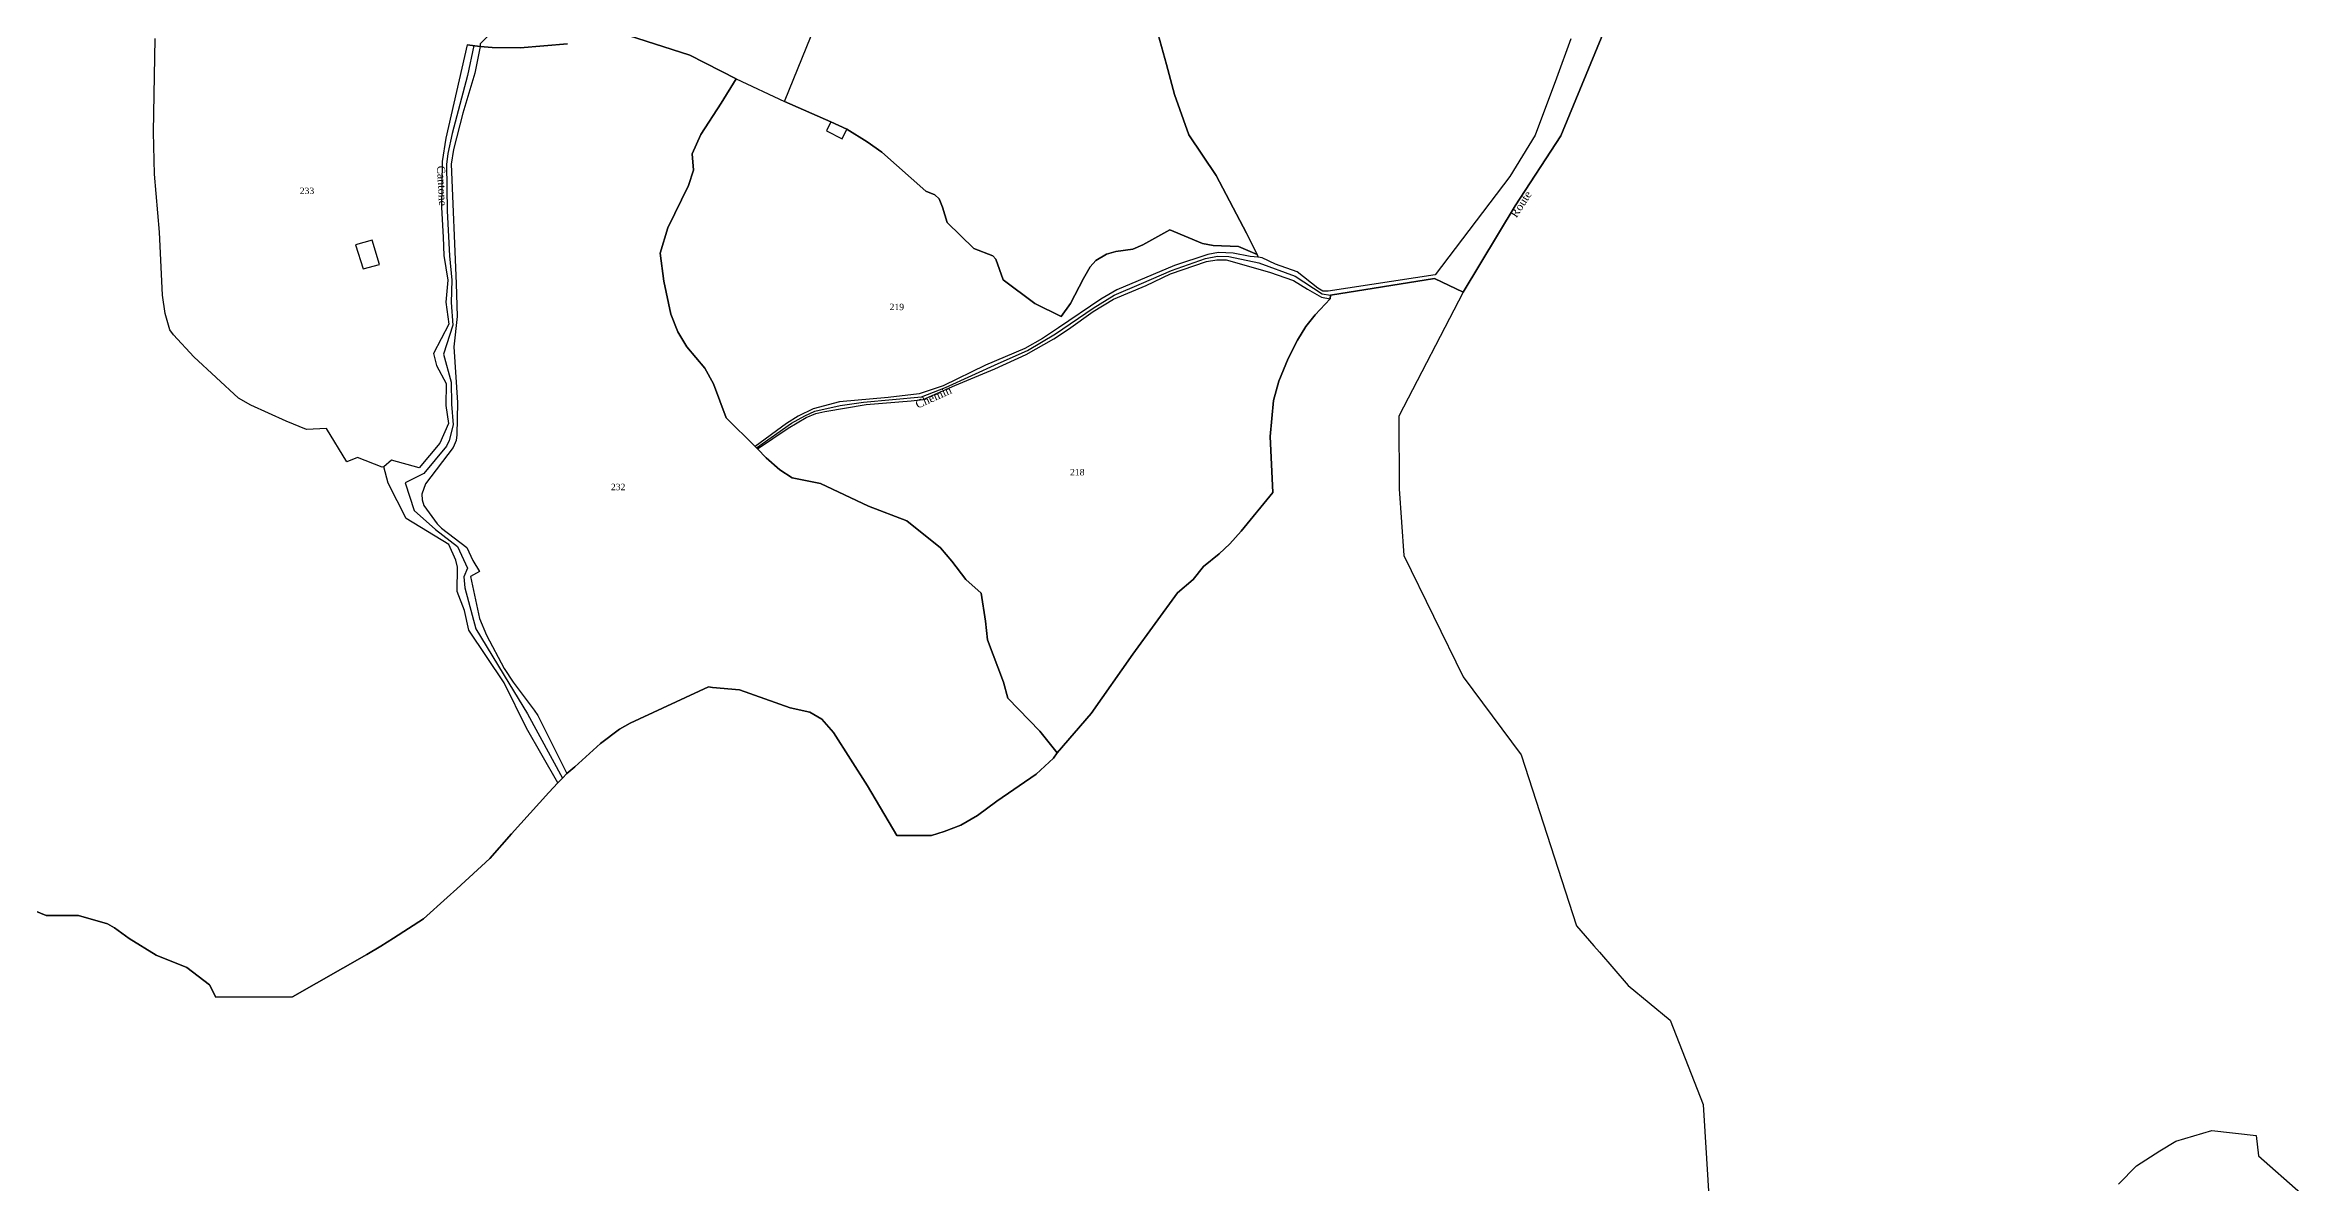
# Model space of a CAD drawing. Extents: x 1205702 to 1209329, y 6150197 to 6152796.
# Drawn here: x 1208270 to 1208975, y 6151161 to 6151516 of the extents above; entities that cross this region are included whole.
import ezdxf

# ---------------------------------------------------------------- set-up
doc = ezdxf.new("R2010")
doc.units = 0
doc.linetypes.add('CONTINU', pattern=[0])
for name, color, linetype in [('1LIEUDIT', 7, 'CONTINU'), ('1PARCELLE', 7, 'CONTINU'), ('1SECTION', 7, 'CONTINU'), ('1SUBDSECT', 7, 'CONTINU'), ('1ZONCOMM', 7, 'CONTINU'), ('3CHEMIN', 7, 'CONTINU'), ('3FISCLINE', 7, 'CONTINUOUS'), ('3PARCELLETEX', 7, 'CONTINU'), ('3ZONCOMMTEX', 7, 'CONTINU')]:
    doc.layers.add(name, color=color, linetype=linetype)
doc.styles.get("Standard").update_dxf_attribs({"font": 'Times New Roman'})

msp = doc.modelspace()

# ---------------------------------------------------------------- linework, layer by layer
at = {"layer": '1LIEUDIT'}
for points in [[(1208769.43, 6151550.62), (1208743.54, 6151487.77), (1208729.22, 6151465.9), (1208713.01, 6151438.89), (1208704.02, 6151443.18), (1208671.55, 6151438.01), (1208671.5, 6151436.81), (1208666.76, 6151431.88), (1208663.9, 6151428.17), (1208661.22, 6151423.89), (1208658.34, 6151418.21), (1208655.43, 6151411.08), (1208653.8, 6151405.07), (1208652.76, 6151393.87), (1208653.59, 6151376.34), (1208643.67, 6151364.29), (1208640.14, 6151360.31), (1208636.79, 6151357.22), (1208631.87, 6151353.24), (1208628.66, 6151349.17), (1208623.74, 6151345.02), (1208609.85, 6151325.81), (1208596.76, 6151307.34), (1208586.16, 6151295.04), (1208580.79, 6151301.8), (1208570.77, 6151312.09), (1208569.39, 6151317.1), (1208564.46, 6151330.3), (1208563.77, 6151336.1), (1208562.4, 6151344.86), (1208557.62, 6151349.13), (1208553.23, 6151354.89), (1208549.78, 6151359.04), (1208539.25, 6151367.51), (1208527.24, 6151372.03), (1208512.22, 6151379.16), (1208503.36, 6151380.95), (1208499.52, 6151383.4), (1208495.3, 6151387.16), (1208492.62, 6151389.94), (1208492.62, 6151389.94), (1208491.88, 6151390.67), (1208482.76, 6151399.71), (1208478.83, 6151410.25), (1208476.16, 6151415.16), (1208470.48, 6151421.82), (1208467.74, 6151426.55), (1208465.55, 6151432.08), (1208463.29, 6151442.38), (1208462.2, 6151451.09), (1208464.59, 6151459.02), (1208470.99, 6151472.26), (1208472.58, 6151477.03), (1208472.13, 6151482.13), (1208474.88, 6151488.17), (1208481.23, 6151497.94), (1208485.87, 6151505.52), (1208471.46, 6151512.94), (1208452.32, 6151519.14)], [(1208452.32, 6151519.14), (1208471.46, 6151512.94), (1208485.87, 6151505.52), (1208481.23, 6151497.94), (1208474.88, 6151488.17), (1208472.13, 6151482.13), (1208472.58, 6151477.03), (1208470.99, 6151472.26), (1208464.59, 6151459.02), (1208462.2, 6151451.09), (1208463.29, 6151442.38), (1208465.55, 6151432.08), (1208467.74, 6151426.55), (1208470.48, 6151421.82), (1208476.16, 6151415.16), (1208478.83, 6151410.25), (1208482.76, 6151399.71), (1208491.88, 6151390.67), (1208492.62, 6151389.94), (1208492.62, 6151389.94), (1208495.3, 6151387.16), (1208499.52, 6151383.4), (1208503.36, 6151380.95), (1208512.22, 6151379.16), (1208527.24, 6151372.03), (1208539.25, 6151367.51), (1208549.78, 6151359.04), (1208553.23, 6151354.89), (1208557.62, 6151349.13), (1208562.4, 6151344.86), (1208563.77, 6151336.1), (1208564.46, 6151330.3), (1208569.39, 6151317.1), (1208570.77, 6151312.09), (1208580.79, 6151301.8), (1208586.16, 6151295.04), (1208585.06, 6151293.29), (1208579.6, 6151288.3), (1208567.37, 6151279.87), (1208561.28, 6151275.39), (1208556.09, 6151272.44), (1208550.89, 6151270.41), (1208546.98, 6151269.16), (1208536.07, 6151269.14), (1208526.9, 6151284.68), (1208516.32, 6151301.37), (1208512.67, 6151305.55), (1208508.91, 6151307.66), (1208502.76, 6151309.08), (1208486.93, 6151314.64), (1208478.57, 6151315.37), (1208477.29, 6151315.62), (1208452.82, 6151304.24), (1208449.52, 6151302.38), (1208443.56, 6151297.88), (1208435.51, 6151290.61), (1208433.07, 6151288.6), (1208431.62, 6151287.14), (1208430.18, 6151285.68), (1208427.43, 6151282.63), (1208415.78, 6151269.67), (1208408.93, 6151262.04), (1208398.7, 6151252.48), (1208395.63, 6151249.85), (1208388.2, 6151243.17), (1208378.9, 6151237.15), (1208374.88, 6151234.61), (1208370.56, 6151232.03), (1208347.34, 6151218.77), (1208323.43, 6151218.63), (1208321.41, 6151222.58), (1208314.27, 6151227.91), (1208304.77, 6151231.84), (1208296.34, 6151236.98), (1208291.71, 6151240.37), (1208289.55, 6151241.54), (1208280.51, 6151244.21), (1208270.33, 6151244.17), (1208265.11, 6151246.34)], [(1208401.93, 6151516.23), (1208405.94, 6151515.69), (1208409.65, 6151515.34), (1208418.39, 6151515.27), (1208433.19, 6151516.49)], [(1208433.19, 6151516.49), (1208418.39, 6151515.27), (1208409.65, 6151515.34), (1208405.94, 6151515.69), (1208401.93, 6151516.23)]]:
    msp.add_lwpolyline(points, dxfattribs=at)
at = {"layer": '1PARCELLE'}
for points in [[(1208452.32, 6151519.14), (1208471.46, 6151512.94), (1208485.87, 6151505.52), (1208485.87, 6151505.52), (1208501, 6151498.47), (1208518.8, 6151542.46)], [(1208616.12, 6151525), (1208620.38, 6151510.09), (1208622.83, 6151500.7), (1208627.31, 6151488.09), (1208635.8, 6151475.37), (1208645.32, 6151457.3), (1208648.68, 6151450.64), (1208648.68, 6151450.64), (1208642.82, 6151453.16), (1208634.95, 6151453.51), (1208631.63, 6151454.09), (1208621.37, 6151458.4), (1208612.92, 6151453.66), (1208609.83, 6151452.4), (1208604.48, 6151451.58), (1208601.59, 6151450.76), (1208598.28, 6151448.77), (1208596.47, 6151446.88), (1208594.37, 6151443.22), (1208590.33, 6151435.41), (1208587.44, 6151431.27), (1208579.17, 6151435.36), (1208569.35, 6151442.81), (1208567.07, 6151449.22), (1208566.04, 6151450.24), (1208560.17, 6151452.51), (1208551.8, 6151460.73), (1208550.36, 6151465.5), (1208549.34, 6151468.1), (1208548.02, 6151469.32), (1208545.2, 6151470.52), (1208531.43, 6151482.62), (1208526.82, 6151485.93), (1208520.47, 6151489.8), (1208515.45, 6151492.17), (1208501, 6151498.47), (1208518.8, 6151542.46)], [(1208746.62, 6151518.01), (1208742.17, 6151505.82), (1208735.51, 6151487.93), (1208727.58, 6151475.06), (1208704.26, 6151444.33), (1208670.84, 6151439.23), (1208669.12, 6151439.2), (1208667.64, 6151440.15), (1208667.64, 6151440.15), (1208661.14, 6151445.32), (1208654.37, 6151447.66), (1208650.26, 6151449.64), (1208648.99, 6151449.8), (1208648.68, 6151450.64), (1208645.32, 6151457.3), (1208635.8, 6151475.37), (1208627.31, 6151488.09), (1208622.83, 6151500.7), (1208620.38, 6151510.09), (1208616.12, 6151525)], [(1208265.11, 6151246.34), (1208270.33, 6151244.17), (1208280.51, 6151244.21), (1208289.55, 6151241.54), (1208291.71, 6151240.37), (1208296.34, 6151236.98), (1208304.77, 6151231.84), (1208314.27, 6151227.91), (1208321.41, 6151222.58), (1208323.43, 6151218.63), (1208347.34, 6151218.77), (1208370.56, 6151232.03), (1208374.88, 6151234.61), (1208378.9, 6151237.15), (1208388.2, 6151243.17), (1208395.63, 6151249.85), (1208398.7, 6151252.48), (1208408.93, 6151262.04), (1208415.78, 6151269.67), (1208427.43, 6151282.63), (1208430.18, 6151285.68), (1208420.4, 6151302.69), (1208413.47, 6151316.83), (1208402.44, 6151333.28), (1208401.08, 6151339.42), (1208398.74, 6151345.43), (1208398.91, 6151352.96), (1208398.32, 6151355.18), (1208396.19, 6151360.14), (1208382.88, 6151368.18), (1208377.22, 6151379.23), (1208375.81, 6151384.34), (1208375.32, 6151384.28), (1208367.67, 6151387.24), (1208364.26, 6151385.96), (1208357.99, 6151396.33), (1208351.69, 6151396.06), (1208345.3, 6151398.59), (1208334.29, 6151403.66), (1208330.5, 6151405.8), (1208316.54, 6151418.68), (1208310.17, 6151425.63), (1208309.03, 6151427.15), (1208307.55, 6151432.22), (1208306.68, 6151438.01), (1208305.8, 6151457.71), (1208304.17, 6151475.79), (1208303.89, 6151488.95), (1208304.42, 6151518.18)], [(1208401.93, 6151516.23), (1208395.2, 6151487.01), (1208394.09, 6151479.78), (1208393.88, 6151465.33), (1208394.41, 6151456.07), (1208394.61, 6151450.34), (1208395.82, 6151442.69), (1208395.2, 6151435.81), (1208396.19, 6151428.87), (1208391.34, 6151419.74), (1208392.28, 6151416.03), (1208395.31, 6151410.39), (1208395.21, 6151403.56), (1208396.07, 6151397.88), (1208393.4, 6151391.71), (1208386.88, 6151384.09), (1208378.27, 6151386.47), (1208375.81, 6151384.34), (1208375.32, 6151384.28), (1208367.67, 6151387.24), (1208364.26, 6151385.96), (1208357.99, 6151396.33), (1208351.69, 6151396.06), (1208345.3, 6151398.59), (1208334.29, 6151403.66), (1208330.5, 6151405.8), (1208316.54, 6151418.68), (1208310.17, 6151425.63), (1208309.03, 6151427.15), (1208307.55, 6151432.22), (1208306.68, 6151438.01), (1208305.8, 6151457.71), (1208304.17, 6151475.79), (1208303.89, 6151488.95), (1208304.42, 6151518.18)], [(1208433.19, 6151516.49), (1208418.39, 6151515.27), (1208409.65, 6151515.34), (1208405.94, 6151515.69), (1208404.33, 6151507.28), (1208400.49, 6151494.85), (1208397.6, 6151483.5), (1208396.91, 6151478.89), (1208398.4, 6151441.64), (1208398.75, 6151431.28), (1208397.75, 6151421.85), (1208398.82, 6151404.46), (1208398.7, 6151394.37), (1208398.46, 6151392.62), (1208397.47, 6151390.39), (1208388.83, 6151379.02), (1208387.77, 6151375.84), (1208387.82, 6151374.06), (1208388.39, 6151372.3), (1208392.52, 6151366.59), (1208393.85, 6151365.17), (1208401.78, 6151359.1), (1208403.63, 6151355.06), (1208405.74, 6151351.68), (1208402.93, 6151350.09), (1208405.78, 6151336.92), (1208407.96, 6151331.76), (1208413.45, 6151321.31), (1208416.24, 6151317.09), (1208422.77, 6151308.36), (1208423.93, 6151306.62), (1208433.07, 6151288.6), (1208433.07, 6151288.6), (1208435.51, 6151290.61), (1208443.56, 6151297.88), (1208449.52, 6151302.38), (1208452.82, 6151304.24), (1208477.29, 6151315.62), (1208478.57, 6151315.37), (1208486.93, 6151314.64), (1208502.76, 6151309.08), (1208508.91, 6151307.66), (1208512.67, 6151305.55), (1208516.32, 6151301.37), (1208526.9, 6151284.68), (1208536.07, 6151269.14), (1208546.98, 6151269.16), (1208550.89, 6151270.41), (1208556.09, 6151272.44), (1208561.28, 6151275.39), (1208567.37, 6151279.87), (1208579.6, 6151288.3), (1208585.06, 6151293.29), (1208586.16, 6151295.04), (1208580.79, 6151301.8), (1208570.77, 6151312.09), (1208569.39, 6151317.1), (1208564.46, 6151330.3), (1208563.77, 6151336.1), (1208562.4, 6151344.86), (1208557.62, 6151349.13), (1208553.23, 6151354.89), (1208549.78, 6151359.04), (1208539.25, 6151367.51), (1208527.24, 6151372.03), (1208512.22, 6151379.16), (1208503.36, 6151380.95), (1208499.52, 6151383.4), (1208495.3, 6151387.16), (1208492.62, 6151389.94), (1208491.88, 6151390.67), (1208482.76, 6151399.71), (1208478.83, 6151410.25), (1208476.16, 6151415.16), (1208470.48, 6151421.82), (1208467.74, 6151426.55), (1208465.55, 6151432.08), (1208463.29, 6151442.38), (1208462.2, 6151451.09), (1208464.59, 6151459.02), (1208470.99, 6151472.26), (1208472.58, 6151477.03), (1208472.13, 6151482.13), (1208474.88, 6151488.17), (1208481.23, 6151497.94), (1208485.87, 6151505.52), (1208471.46, 6151512.94), (1208452.32, 6151519.14)], [(1208401.93, 6151516.23), (1208405.94, 6151515.69), (1208409.65, 6151515.34), (1208418.39, 6151515.27), (1208433.19, 6151516.49)]]:
    msp.add_lwpolyline(points, dxfattribs=at)
for points in [[(1208648.68, 6151450.64), (1208648.99, 6151449.8), (1208646.44, 6151450.04), (1208641.17, 6151451.06), (1208636.62, 6151451.29), (1208633.24, 6151450.71), (1208622.85, 6151447.24), (1208604.84, 6151439.63), (1208599.79, 6151436.69), (1208586.65, 6151427.81), (1208581.65, 6151424.48), (1208576.05, 6151421.28), (1208563.81, 6151416.07), (1208550.57, 6151409.62), (1208543.06, 6151407.15), (1208533.39, 6151406.01), (1208518.21, 6151404.66), (1208510.01, 6151402.44), (1208505.23, 6151400.18), (1208501.62, 6151397.86), (1208491.88, 6151390.67), (1208482.76, 6151399.71), (1208478.83, 6151410.25), (1208476.16, 6151415.16), (1208470.48, 6151421.82), (1208467.74, 6151426.55), (1208465.55, 6151432.08), (1208463.29, 6151442.38), (1208462.2, 6151451.09), (1208464.59, 6151459.02), (1208470.99, 6151472.26), (1208472.58, 6151477.03), (1208472.13, 6151482.13), (1208474.88, 6151488.17), (1208481.23, 6151497.94), (1208485.87, 6151505.52), (1208501, 6151498.47), (1208515.45, 6151492.17), (1208520.47, 6151489.8), (1208526.82, 6151485.93), (1208531.43, 6151482.62), (1208545.2, 6151470.52), (1208548.02, 6151469.32), (1208549.34, 6151468.1), (1208550.36, 6151465.5), (1208551.8, 6151460.73), (1208560.17, 6151452.51), (1208566.04, 6151450.24), (1208567.07, 6151449.22), (1208569.35, 6151442.81), (1208579.17, 6151435.36), (1208587.44, 6151431.27), (1208590.33, 6151435.41), (1208594.37, 6151443.22), (1208596.47, 6151446.88), (1208598.28, 6151448.77), (1208601.59, 6151450.76), (1208604.48, 6151451.58), (1208609.83, 6151452.4), (1208612.92, 6151453.66), (1208621.37, 6151458.4), (1208631.63, 6151454.09), (1208634.95, 6151453.51), (1208642.82, 6151453.16), (1208648.68, 6151450.64)], [(1208671.5, 6151436.81), (1208666.76, 6151431.88), (1208663.9, 6151428.17), (1208661.22, 6151423.89), (1208658.34, 6151418.21), (1208655.43, 6151411.08), (1208653.8, 6151405.07), (1208652.76, 6151393.87), (1208653.59, 6151376.34), (1208643.67, 6151364.29), (1208640.14, 6151360.31), (1208636.79, 6151357.22), (1208631.87, 6151353.24), (1208628.66, 6151349.17), (1208623.74, 6151345.02), (1208609.85, 6151325.81), (1208596.76, 6151307.34), (1208586.16, 6151295.04), (1208580.79, 6151301.8), (1208570.77, 6151312.09), (1208569.39, 6151317.1), (1208564.46, 6151330.3), (1208563.77, 6151336.1), (1208562.4, 6151344.86), (1208557.62, 6151349.13), (1208553.23, 6151354.89), (1208549.78, 6151359.04), (1208539.25, 6151367.51), (1208527.24, 6151372.03), (1208512.22, 6151379.16), (1208503.36, 6151380.95), (1208499.52, 6151383.4), (1208495.3, 6151387.16), (1208492.62, 6151389.94), (1208502.15, 6151396.39), (1208507.81, 6151399.74), (1208510.84, 6151401.03), (1208513.6, 6151401.62), (1208526.55, 6151403.83), (1208540.61, 6151404.92), (1208544.35, 6151405.41), (1208554.19, 6151409.75), (1208566.71, 6151414.96), (1208576.47, 6151419.46), (1208585.1, 6151424.33), (1208589.71, 6151427.32), (1208597.44, 6151432.92), (1208603.76, 6151436.7), (1208614.01, 6151440.98), (1208621.56, 6151444.62), (1208632.82, 6151448.45), (1208636.04, 6151449), (1208638.93, 6151449.02), (1208652.51, 6151445.2), (1208660.04, 6151442.52), (1208664.35, 6151439.88), (1208668.75, 6151437.37), (1208671.5, 6151436.81)]]:
    msp.add_lwpolyline(points, close=True, dxfattribs=at)
at = {"layer": '1SECTION'}
for points in [[(1208769.43, 6151550.62), (1208743.54, 6151487.77), (1208729.22, 6151465.9), (1208713.01, 6151438.89), (1208692.93, 6151400.2), (1208692.98, 6151377.49), (1208694.52, 6151356.64), (1208712.99, 6151318.77), (1208731.17, 6151294.33), (1208748.45, 6151240.98), (1208753.84, 6151234.74), (1208755.56, 6151232.77), (1208764.58, 6151222.33), (1208777.67, 6151211.54), (1208787.97, 6151185.18), (1208790.43, 6151144.59)], [(1208917.69, 6151160.25), (1208923.29, 6151166.04), (1208930.63, 6151170.69), (1208935.65, 6151173.69), (1208946.9, 6151177.02), (1208960.69, 6151175.48), (1208961.48, 6151169.14), (1208974.68, 6151157.43)]]:
    msp.add_lwpolyline(points, dxfattribs=at)
at = {"layer": '1SUBDSECT'}
msp.add_lwpolyline([(1208265.11, 6151246.34), (1208270.33, 6151244.17), (1208280.51, 6151244.21), (1208289.55, 6151241.54), (1208291.71, 6151240.37), (1208296.34, 6151236.98), (1208304.77, 6151231.84), (1208314.27, 6151227.91), (1208321.41, 6151222.58), (1208323.43, 6151218.63), (1208347.34, 6151218.77), (1208370.56, 6151232.03), (1208374.88, 6151234.61), (1208378.9, 6151237.15), (1208388.2, 6151243.17), (1208395.63, 6151249.85), (1208398.7, 6151252.48), (1208408.93, 6151262.04), (1208415.78, 6151269.67), (1208427.43, 6151282.63), (1208430.18, 6151285.68), (1208431.62, 6151287.14), (1208433.07, 6151288.6), (1208435.51, 6151290.61), (1208443.56, 6151297.88), (1208449.52, 6151302.38), (1208452.82, 6151304.24), (1208477.29, 6151315.62), (1208478.57, 6151315.37), (1208486.93, 6151314.64), (1208502.76, 6151309.08), (1208508.91, 6151307.66), (1208512.67, 6151305.55), (1208516.32, 6151301.37), (1208526.9, 6151284.68), (1208536.07, 6151269.14), (1208546.98, 6151269.16), (1208550.89, 6151270.41), (1208556.09, 6151272.44), (1208561.28, 6151275.39), (1208567.37, 6151279.87), (1208579.6, 6151288.3), (1208585.06, 6151293.29), (1208586.16, 6151295.04), (1208596.76, 6151307.34), (1208609.85, 6151325.81), (1208623.74, 6151345.02), (1208628.66, 6151349.17), (1208631.87, 6151353.24), (1208636.79, 6151357.22), (1208640.14, 6151360.31), (1208643.67, 6151364.29), (1208653.59, 6151376.34), (1208652.76, 6151393.87), (1208653.8, 6151405.07), (1208655.43, 6151411.08), (1208658.34, 6151418.21), (1208661.22, 6151423.89), (1208663.9, 6151428.17), (1208666.76, 6151431.88), (1208671.5, 6151436.81), (1208671.55, 6151438.01), (1208704.02, 6151443.18), (1208713.01, 6151438.89), (1208729.22, 6151465.9), (1208743.54, 6151487.77), (1208769.43, 6151550.62)], dxfattribs=at)
at = {"layer": '1ZONCOMM'}
for points in [[(1208797.43, 6151632.64), (1208769.43, 6151550.62), (1208743.54, 6151487.77), (1208729.22, 6151465.9), (1208713.01, 6151438.89)], [(1208797.43, 6151632.64), (1208769.43, 6151550.62), (1208743.54, 6151487.77), (1208729.22, 6151465.9), (1208713.01, 6151438.89)], [(1208403.96, 6151515.96), (1208401.95, 6151506.64), (1208397.18, 6151488.52), (1208395.89, 6151482.2), (1208395.46, 6151478.83), (1208395.66, 6151464.31), (1208396.4, 6151450.24), (1208397.12, 6151442.63), (1208396.94, 6151435.74), (1208397.46, 6151428.58), (1208394.5, 6151419.51), (1208396.87, 6151410.8), (1208397.04, 6151403.88), (1208397.51, 6151397.52), (1208396.25, 6151392.58), (1208395.4, 6151390.81), (1208388.3, 6151382.26), (1208382.47, 6151379.34), (1208385.32, 6151370.71), (1208391.98, 6151364.77), (1208398.88, 6151359.49), (1208401.94, 6151352.73), (1208400.88, 6151350.02), (1208401.11, 6151346.5), (1208404.55, 6151333.77), (1208414.86, 6151316.81), (1208420.74, 6151307.19), (1208431.62, 6151287.14)], [(1208492.25, 6151390.3), (1208503.23, 6151397.99), (1208507.32, 6151400.33), (1208510.53, 6151401.74), (1208518.43, 6151403.55), (1208525.68, 6151404.55), (1208543.8, 6151406.26), (1208551.28, 6151409.17), (1208567.72, 6151416.61), (1208576.88, 6151420.69), (1208585.67, 6151425.85), (1208597.46, 6151433.96), (1208604.02, 6151437.94), (1208612.56, 6151441.61), (1208621.93, 6151445.72), (1208632.54, 6151449.46), (1208636.29, 6151450.16), (1208639.84, 6151450.02), (1208649.14, 6151448.05), (1208660.53, 6151443.92), (1208668.99, 6151438.39), (1208671.55, 6151438.01), (1208704.02, 6151443.18), (1208713.01, 6151438.89)], [(1208492.25, 6151390.3), (1208503.23, 6151397.99), (1208507.32, 6151400.33), (1208510.53, 6151401.74), (1208518.43, 6151403.55), (1208525.68, 6151404.55), (1208543.8, 6151406.26), (1208551.28, 6151409.17), (1208567.72, 6151416.61), (1208576.88, 6151420.69), (1208585.67, 6151425.85), (1208597.46, 6151433.96), (1208604.02, 6151437.94), (1208612.56, 6151441.61), (1208621.93, 6151445.72), (1208632.54, 6151449.46), (1208636.29, 6151450.16), (1208639.84, 6151450.02), (1208649.14, 6151448.05), (1208660.53, 6151443.92), (1208668.99, 6151438.39), (1208671.55, 6151438.01), (1208704.02, 6151443.18), (1208713.01, 6151438.89)]]:
    msp.add_lwpolyline(points, dxfattribs=at)
at = {"layer": '3CHEMIN'}
msp.add_lwpolyline([(1208473.61, 6151620.21), (1208474.17, 6151616.99), (1208474.64, 6151607.93), (1208474.5, 6151604.43), (1208473.5, 6151599.22), (1208470.94, 6151593), (1208468.81, 6151585.64), (1208466.68, 6151579.95), (1208461.24, 6151570.08), (1208455.64, 6151562.09), (1208451.35, 6151556.85), (1208447.37, 6151552.73), (1208439.89, 6151546.71), (1208434.14, 6151542.38), (1208422.31, 6151530.85), (1208410.99, 6151521.54), (1208405.98, 6151516.48), (1208405.94, 6151515.69)], dxfattribs=at)
at = {"layer": '3FISCLINE'}
for points in [[(1208515.45, 6151492.17), (1208514.18, 6151489.3), (1208518.98, 6151486.85), (1208520.47, 6151489.8)], [(1208369.35, 6151446.23), (1208374.51, 6151447.6), (1208372.23, 6151455.21), (1208367, 6151453.71), (1208369.35, 6151446.23)]]:
    msp.add_lwpolyline(points, dxfattribs=at)

# ---------------------------------------------------------------- texts
at = {"layer": '3PARCELLETEX'}
for s, p in [('233', (1208349.59, 6151469.57)), ('219', (1208533.83, 6151433.3)), ('218', (1208590.2, 6151381.68)), ('232', (1208446.78, 6151377.06))]:
    msp.add_text(s, height=2, dxfattribs=at).set_placement(p)
at = {"layer": '3ZONCOMMTEX'}
for s, rotation, p in [('Cantone', 273.2, (1208392.43, 6151478.36)), ('Route', 56.9, (1208729.62, 6151461.95)), ('Route', 56.9, (1208729.62, 6151461.95)), ('Chemin', 24.3, (1208542.62, 6151402.5)), ('Chemin', 24.3, (1208542.62, 6151402.5))]:
    msp.add_text(s, height=2.5, rotation=rotation, dxfattribs=at).set_placement(p)

doc.saveas('drawing.dxf')
